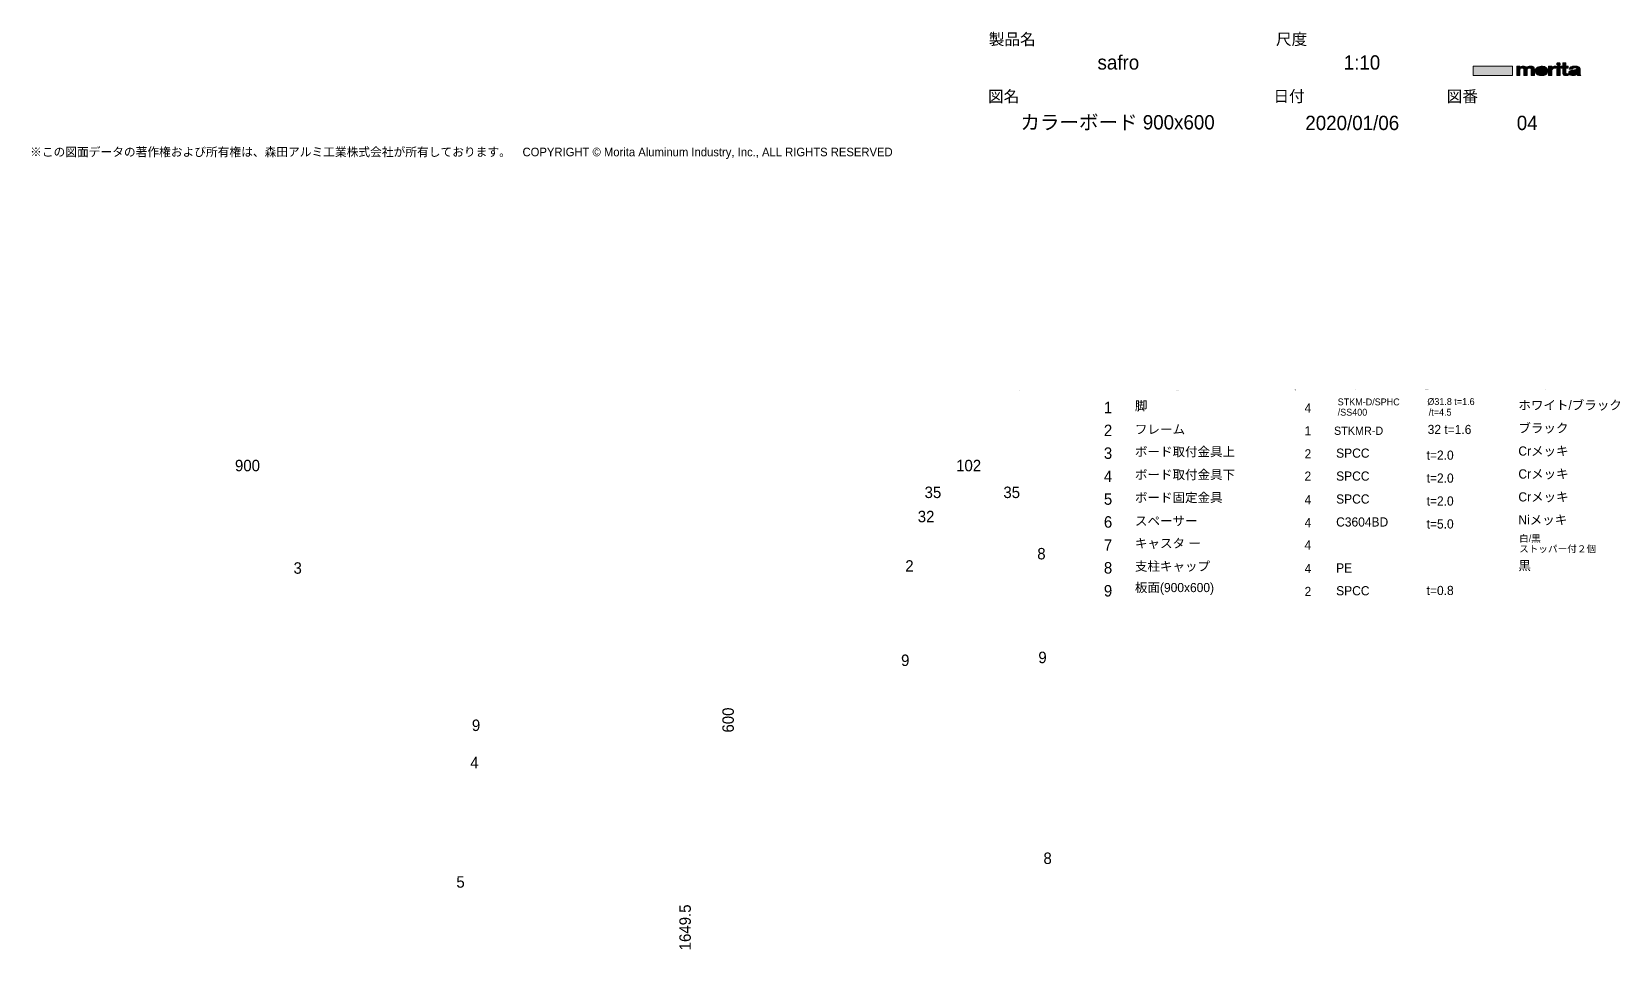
# Model space of a CAD drawing. Header units: millimetres. Extents: x 73 to 350, y -821 to 519.
# Drawn here: x 72.6 to 349.6, y -498.9 to -338.9 of the extents above; entities that cross this region are included whole.
import ezdxf

# ---------------------------------------------------------------- set-up
doc = ezdxf.new("R2010")
doc.units = ezdxf.units.MM
doc.header["$MEASUREMENT"] = 0
doc.layers.add('_U+672C_U+4F53', color=7, linetype='Continuous')

# ---------------------------------------------------------------- blocks, each defined once
blk = doc.blocks.new('block 24')
at = {"color": 7, "insert": (72.28, -361.02), "char_height": 1.49914, "attachment_point": 7}
blk.add_mtext('\\fMS PGothic|b0|i0|c0|p34;\\W1;※この図面データの著作権および所有権は、森田アルミ工業株式会社が所有しております。\u3000COPYRIGHT © Morita Aluminum Industry, Inc., ALL RIGHTS RESERVED', dxfattribs=at)
blk = doc.blocks.new('block 25')
at = {"color": 7, "insert": (289.56, -341.37), "char_height": 2, "attachment_point": 7}
blk.add_mtext('\\fMS PGothic|b0|i0|c0|p34;\\W1;尺度', dxfattribs=at)
blk = doc.blocks.new('block 26')
at = {"color": 7, "insert": (289.12, -351.31), "char_height": 2, "attachment_point": 7}
blk.add_mtext('\\fMS PGothic|b0|i0|c0|p34;\\W1;日付', dxfattribs=at)
blk = doc.blocks.new('block 27')
at = {"color": 7, "insert": (319.34, -351.33), "char_height": 2, "attachment_point": 7}
blk.add_mtext('\\fMS PGothic|b0|i0|c0|p34;\\W1;図番', dxfattribs=at)
blk = doc.blocks.new('block 28')
at = {"color": 7, "insert": (239.34, -351.35), "char_height": 2, "attachment_point": 7}
blk.add_mtext('\\fMS PGothic|b0|i0|c0|p34;\\W1;図名', dxfattribs=at)
blk = doc.blocks.new('block 29')
at = {"color": 7, "insert": (239.47, -341.37), "char_height": 2, "attachment_point": 7}
blk.add_mtext('\\fMS PGothic|b0|i0|c0|p34;\\W1;製品名', dxfattribs=at)
blk = doc.blocks.new('block 30')
at = {"color": 7, "insert": (301.38, -345.49), "char_height": 2.5, "attachment_point": 7}
blk.add_mtext('\\fMS PGothic|b0|i0|c0|p34;\\W1;1:10', dxfattribs=at)
blk = doc.blocks.new('block 31')
at = {"color": 7, "insert": (294.68, -356.03), "char_height": 2.5, "attachment_point": 7}
blk.add_mtext('\\fMS PGothic|b0|i0|c0|p34;\\W1;2020/01/06', dxfattribs=at)
blk = doc.blocks.new('block 32')
at = {"color": 7, "insert": (331.56, -356.03), "char_height": 2.5, "attachment_point": 7}
blk.add_mtext('\\fMS PGothic|b0|i0|c0|p34;\\W1;04', dxfattribs=at)
blk = doc.blocks.new('block 33')
at = {"color": 7, "insert": (258.44, -345.48), "char_height": 2.5, "attachment_point": 7}
blk.add_mtext('\\fMS PGothic|b0|i0|c0|p34;\\W1;safro', dxfattribs=at)
blk = doc.blocks.new('block 34')
at = {"color": 7, "insert": (244.99, -356.03), "char_height": 2.4977, "attachment_point": 7}
blk.add_mtext('\\fMS PGothic|b0|i0|c0|p34;\\W1;カラーボード 900x600', dxfattribs=at)
blk = doc.blocks.new('block 462')
at = {"layer": '_U+672C_U+4F53', "color": 7, "insert": (331.84, -420.93), "char_height": 1.6, "attachment_point": 7}
blk.add_mtext('\\fMS PGothic|b0|i0|c0|p34;\\W1;Crメッキ', dxfattribs=at)
blk = doc.blocks.new('block 463')
at = {"layer": '_U+672C_U+4F53', "color": 7, "insert": (315.84, -421.51), "char_height": 1.6, "attachment_point": 7}
blk.add_mtext('\\fMS PGothic|b0|i0|c0|p34;\\W1;t=2.0', dxfattribs=at)
blk = doc.blocks.new('block 464')
at = {"layer": '_U+672C_U+4F53', "color": 7, "insert": (300.06, -421.16), "char_height": 1.6, "attachment_point": 7}
blk.add_mtext('\\fMS PGothic|b0|i0|c0|p34;\\W1;SPCC', dxfattribs=at)
blk = doc.blocks.new('block 465')
at = {"layer": '_U+672C_U+4F53', "color": 7, "insert": (300.06, -417.16), "char_height": 1.6, "attachment_point": 7}
blk.add_mtext('\\fMS PGothic|b0|i0|c0|p34;\\W1;SPCC', dxfattribs=at)
blk = doc.blocks.new('block 466')
at = {"layer": '_U+672C_U+4F53', "color": 7, "insert": (315.84, -417.51), "char_height": 1.6, "attachment_point": 7}
blk.add_mtext('\\fMS PGothic|b0|i0|c0|p34;\\W1;t=2.0', dxfattribs=at)
blk = doc.blocks.new('block 467')
at = {"layer": '_U+672C_U+4F53', "color": 7, "insert": (331.84, -416.93), "char_height": 1.6, "attachment_point": 7}
blk.add_mtext('\\fMS PGothic|b0|i0|c0|p34;\\W1;Crメッキ', dxfattribs=at)
blk = doc.blocks.new('block 468')
at = {"layer": '_U+672C_U+4F53', "color": 7, "insert": (331.84, -412.93), "char_height": 1.6, "attachment_point": 7}
blk.add_mtext('\\fMS PGothic|b0|i0|c0|p34;\\W1;Crメッキ', dxfattribs=at)
blk = doc.blocks.new('block 469')
at = {"layer": '_U+672C_U+4F53', "color": 7, "insert": (315.84, -413.51), "char_height": 1.6, "attachment_point": 7}
blk.add_mtext('\\fMS PGothic|b0|i0|c0|p34;\\W1;t=2.0', dxfattribs=at)
blk = doc.blocks.new('block 470')
at = {"layer": '_U+672C_U+4F53', "color": 7, "insert": (300.06, -413.16), "char_height": 1.6, "attachment_point": 7}
blk.add_mtext('\\fMS PGothic|b0|i0|c0|p34;\\W1;SPCC', dxfattribs=at)
blk = doc.blocks.new('block 471')
at = {"layer": '_U+672C_U+4F53', "color": 7, "insert": (294.55, -421.26), "char_height": 1.6, "attachment_point": 7}
blk.add_mtext('\\fMS PGothic|b0|i0|c0|p34;\\W1;4', dxfattribs=at)
blk = doc.blocks.new('block 472')
at = {"layer": '_U+672C_U+4F53', "color": 7, "insert": (294.54, -417.15), "char_height": 1.6, "attachment_point": 7}
blk.add_mtext('\\fMS PGothic|b0|i0|c0|p34;\\W1;2', dxfattribs=at)
blk = doc.blocks.new('block 473')
at = {"layer": '_U+672C_U+4F53', "color": 7, "insert": (294.55, -413.26), "char_height": 1.6, "attachment_point": 7}
blk.add_mtext('\\fMS PGothic|b0|i0|c0|p34;\\W1;2', dxfattribs=at)
blk = doc.blocks.new('block 474')
at = {"layer": '_U+672C_U+4F53', "color": 7, "insert": (264.97, -421.06), "char_height": 1.6, "attachment_point": 7}
blk.add_mtext('\\fMS PGothic|b0|i0|c0|p34;\\W1;ボード固定金具', dxfattribs=at)
blk = doc.blocks.new('block 475')
at = {"layer": '_U+672C_U+4F53', "color": 7, "insert": (264.97, -417.06), "char_height": 1.6, "attachment_point": 7}
blk.add_mtext('\\fMS PGothic|b0|i0|c0|p34;\\W1;ボード取付金具下', dxfattribs=at)
blk = doc.blocks.new('block 476')
at = {"layer": '_U+672C_U+4F53', "color": 7, "insert": (264.97, -413.06), "char_height": 1.6, "attachment_point": 7}
blk.add_mtext('\\fMS PGothic|b0|i0|c0|p34;\\W1;ボード取付金具上', dxfattribs=at)
blk = doc.blocks.new('block 477')
at = {"layer": '_U+672C_U+4F53', "color": 7, "insert": (259.55, -437.37), "char_height": 2, "attachment_point": 7}
blk.add_mtext('\\fMS PGothic|b0|i0|c0|p34;\\W1;9', dxfattribs=at)
blk = doc.blocks.new('block 478')
at = {"layer": '_U+672C_U+4F53', "color": 7, "insert": (259.55, -433.37), "char_height": 2, "attachment_point": 7}
blk.add_mtext('\\fMS PGothic|b0|i0|c0|p34;\\W1;8', dxfattribs=at)
blk = doc.blocks.new('block 479')
at = {"layer": '_U+672C_U+4F53', "color": 7, "insert": (259.55, -429.37), "char_height": 2, "attachment_point": 7}
blk.add_mtext('\\fMS PGothic|b0|i0|c0|p34;\\W1;7', dxfattribs=at)
blk = doc.blocks.new('block 480')
at = {"layer": '_U+672C_U+4F53', "color": 7, "insert": (259.55, -425.37), "char_height": 2, "attachment_point": 7}
blk.add_mtext('\\fMS PGothic|b0|i0|c0|p34;\\W1;6', dxfattribs=at)
blk = doc.blocks.new('block 481')
at = {"layer": '_U+672C_U+4F53', "color": 7, "insert": (259.55, -413.37), "char_height": 2, "attachment_point": 7}
blk.add_mtext('\\fMS PGothic|b0|i0|c0|p34;\\W1;3', dxfattribs=at)
blk = doc.blocks.new('block 482')
at = {"layer": '_U+672C_U+4F53', "color": 7, "insert": (259.55, -417.37), "char_height": 2, "attachment_point": 7}
blk.add_mtext('\\fMS PGothic|b0|i0|c0|p34;\\W1;4', dxfattribs=at)
blk = doc.blocks.new('block 483')
at = {"layer": '_U+672C_U+4F53', "color": 7, "insert": (259.55, -421.37), "char_height": 2, "attachment_point": 7}
blk.add_mtext('\\fMS PGothic|b0|i0|c0|p34;\\W1;5', dxfattribs=at)
blk = doc.blocks.new('block 484')
at = {"layer": '_U+672C_U+4F53', "color": 7, "insert": (264.97, -437.06), "char_height": 1.6, "attachment_point": 7}
blk.add_mtext('\\fMS PGothic|b0|i0|c0|p34;\\W1;板面(900x600)', dxfattribs=at)
blk = doc.blocks.new('block 485')
at = {"layer": '_U+672C_U+4F53', "color": 7, "insert": (315.84, -437.11), "char_height": 1.6, "attachment_point": 7}
blk.add_mtext('\\fMS PGothic|b0|i0|c0|p34;\\W1;t=0.8', dxfattribs=at)
blk = doc.blocks.new('block 486')
at = {"layer": '_U+672C_U+4F53', "color": 7, "insert": (300.06, -437.16), "char_height": 1.6, "attachment_point": 7}
blk.add_mtext('\\fMS PGothic|b0|i0|c0|p34;\\W1;SPCC', dxfattribs=at)
blk = doc.blocks.new('block 487')
at = {"layer": '_U+672C_U+4F53', "color": 7, "insert": (294.55, -437.26), "char_height": 1.6, "attachment_point": 7}
blk.add_mtext('\\fMS PGothic|b0|i0|c0|p34;\\W1;2', dxfattribs=at)
blk = doc.blocks.new('block 488')
at = {"layer": '_U+672C_U+4F53', "color": 7, "insert": (315.96, -403.99), "char_height": 1.2, "attachment_point": 7}
blk.add_mtext('\\fMS PGothic|b0|i0|c0|p34;\\W1;Ø31.8 t=1.6', dxfattribs=at)
blk = doc.blocks.new('block 489')
at = {"layer": '_U+672C_U+4F53', "color": 7, "insert": (300.06, -433.16), "char_height": 1.6, "attachment_point": 7}
blk.add_mtext('\\fMS PGothic|b0|i0|c0|p34;\\W1;PE', dxfattribs=at)
blk = doc.blocks.new('block 490')
at = {"layer": '_U+672C_U+4F53', "color": 7, "insert": (294.55, -433.26), "char_height": 1.6, "attachment_point": 7}
blk.add_mtext('\\fMS PGothic|b0|i0|c0|p34;\\W1;4', dxfattribs=at)
blk = doc.blocks.new('block 491')
at = {"layer": '_U+672C_U+4F53', "color": 7, "insert": (264.97, -433.06), "char_height": 1.6, "attachment_point": 7}
blk.add_mtext('\\fMS PGothic|b0|i0|c0|p34;\\W1;支柱キャップ', dxfattribs=at)
blk = doc.blocks.new('block 492')
at = {"layer": '_U+672C_U+4F53', "color": 7, "insert": (331.96, -427.98), "char_height": 1.2, "attachment_point": 7}
blk.add_mtext('\\fMS PGothic|b0|i0|c0|p34;\\W1;白/黒', dxfattribs=at)
blk = doc.blocks.new('block 494')
at = {"layer": '_U+672C_U+4F53', "color": 7, "insert": (331.96, -429.78), "char_height": 1.2, "attachment_point": 7}
blk.add_mtext('\\fMS PGothic|b0|i0|c0|p34;\\W1;ストッパー付２個', dxfattribs=at)
blk = doc.blocks.new('block 495')
at = {"layer": '_U+672C_U+4F53', "color": 7, "insert": (294.54, -429.15), "char_height": 1.6, "attachment_point": 7}
blk.add_mtext('\\fMS PGothic|b0|i0|c0|p34;\\W1;4', dxfattribs=at)
blk = doc.blocks.new('block 496')
at = {"layer": '_U+672C_U+4F53', "color": 7, "insert": (264.97, -429.06), "char_height": 1.6, "attachment_point": 7}
blk.add_mtext('\\fMS PGothic|b0|i0|c0|p34;\\W1;キャスタ ー', dxfattribs=at)
blk = doc.blocks.new('block 497')
at = {"layer": '_U+672C_U+4F53', "color": 7, "insert": (294.55, -425.26), "char_height": 1.6, "attachment_point": 7}
blk.add_mtext('\\fMS PGothic|b0|i0|c0|p34;\\W1;4', dxfattribs=at)
blk = doc.blocks.new('block 498')
at = {"layer": '_U+672C_U+4F53', "color": 7, "insert": (264.97, -425.06), "char_height": 1.6, "attachment_point": 7}
blk.add_mtext('\\fMS PGothic|b0|i0|c0|p34;\\W1;スペーサー', dxfattribs=at)
blk = doc.blocks.new('block 499')
at = {"layer": '_U+672C_U+4F53', "color": 7, "insert": (315.84, -425.51), "char_height": 1.6, "attachment_point": 7}
blk.add_mtext('\\fMS PGothic|b0|i0|c0|p34;\\W1;t=5.0', dxfattribs=at)
blk = doc.blocks.new('block 500')
at = {"layer": '_U+672C_U+4F53', "color": 7, "insert": (300.06, -425.16), "char_height": 1.6, "attachment_point": 7}
blk.add_mtext('\\fMS PGothic|b0|i0|c0|p34;\\W1;C3604BD', dxfattribs=at)
blk = doc.blocks.new('block 501')
at = {"layer": '_U+672C_U+4F53', "color": 7, "insert": (331.84, -424.93), "char_height": 1.6, "attachment_point": 7}
blk.add_mtext('\\fMS PGothic|b0|i0|c0|p34;\\W1;Niメッキ', dxfattribs=at)
blk = doc.blocks.new('block 502')
at = {"layer": '_U+672C_U+4F53', "color": 7, "insert": (331.84, -408.93), "char_height": 1.6, "attachment_point": 7}
blk.add_mtext('\\fMS PGothic|b0|i0|c0|p34;\\W1;ブラック', dxfattribs=at)
blk = doc.blocks.new('block 503')
at = {"layer": '_U+672C_U+4F53', "color": 7, "insert": (316.02, -409.03), "char_height": 1.6, "attachment_point": 7}
blk.add_mtext('\\fMS PGothic|b0|i0|c0|p34;\\W1;32 t=1.6', dxfattribs=at)
blk = doc.blocks.new('block 504')
at = {"layer": '_U+672C_U+4F53', "color": 7, "insert": (299.68, -409.17), "char_height": 1.44, "attachment_point": 7}
blk.add_mtext('\\fMS PGothic|b0|i0|c0|p34;\\W1;STKMR-D', dxfattribs=at)
blk = doc.blocks.new('block 505')
at = {"layer": '_U+672C_U+4F53', "color": 7, "insert": (264.97, -409.06), "char_height": 1.6, "attachment_point": 7}
blk.add_mtext('\\fMS PGothic|b0|i0|c0|p34;\\W1;フレーム', dxfattribs=at)
blk = doc.blocks.new('block 506')
at = {"layer": '_U+672C_U+4F53', "color": 7, "insert": (294.55, -405.26), "char_height": 1.6, "attachment_point": 7}
blk.add_mtext('\\fMS PGothic|b0|i0|c0|p34;\\W1;4', dxfattribs=at)
blk = doc.blocks.new('block 507')
at = {"layer": '_U+672C_U+4F53', "color": 7, "insert": (316.21, -405.82), "char_height": 1.2, "attachment_point": 7}
blk.add_mtext('\\fMS PGothic|b0|i0|c0|p34;\\W1;/t=4.5', dxfattribs=at)
blk = doc.blocks.new('block 508')
at = {"layer": '_U+672C_U+4F53', "color": 7, "insert": (300.33, -404.02), "char_height": 1.2, "attachment_point": 7}
blk.add_mtext('\\fMS PGothic|b0|i0|c0|p34;\\W1;STKM-D/SPHC', dxfattribs=at)
blk = doc.blocks.new('block 510')
at = {"layer": '_U+672C_U+4F53', "color": 7, "insert": (300.33, -405.82), "char_height": 1.2, "attachment_point": 7}
blk.add_mtext('\\fMS PGothic|b0|i0|c0|p34;\\W1;/SS400', dxfattribs=at)
blk = doc.blocks.new('block 511')
at = {"layer": '_U+672C_U+4F53', "color": 7, "insert": (264.97, -405.06), "char_height": 1.6, "attachment_point": 7}
blk.add_mtext('\\fMS PGothic|b0|i0|c0|p34;\\W1;脚', dxfattribs=at)
blk = doc.blocks.new('block 512')
at = {"layer": '_U+672C_U+4F53', "color": 7, "insert": (331.84, -432.93), "char_height": 1.6, "attachment_point": 7}
blk.add_mtext('\\fMS PGothic|b0|i0|c0|p34;\\W1;黒', dxfattribs=at)
blk = doc.blocks.new('block 513')
at = {"layer": '_U+672C_U+4F53', "color": 7, "insert": (331.84, -404.93), "char_height": 1.6, "attachment_point": 7}
blk.add_mtext('\\fMS PGothic|b0|i0|c0|p34;\\W1;ホワイト/ブラック', dxfattribs=at)
blk = doc.blocks.new('block 514')
at = {"layer": '_U+672C_U+4F53', "color": 7, "insert": (294.55, -409.26), "char_height": 1.6, "attachment_point": 7}
blk.add_mtext('\\fMS PGothic|b0|i0|c0|p34;\\W1;1', dxfattribs=at)
blk = doc.blocks.new('block 515')
at = {"layer": '_U+672C_U+4F53', "color": 7, "insert": (259.55, -409.37), "char_height": 2, "attachment_point": 7}
blk.add_mtext('\\fMS PGothic|b0|i0|c0|p34;\\W1;2', dxfattribs=at)
blk = doc.blocks.new('block 516')
at = {"layer": '_U+672C_U+4F53', "color": 7, "insert": (259.55, -405.37), "char_height": 2, "attachment_point": 7}
blk.add_mtext('\\fMS PGothic|b0|i0|c0|p34;\\W1;1', dxfattribs=at)
blk = doc.blocks.new('block 517')
at = {"layer": '_U+672C_U+4F53', "color": 7, "insert": (336.29, -401.3), "char_height": 0.0787, "attachment_point": 7}
blk.add_mtext('\\fMS PGothic|b0|i0|c0|p34;\\W1;備 考', dxfattribs=at)
blk = doc.blocks.new('block 518')
at = {"layer": '_U+672C_U+4F53', "color": 7, "insert": (315.63, -401.32), "char_height": 0.0787, "attachment_point": 7}
blk.add_mtext('\\fMS PGothic|b0|i0|c0|p34;\\W1;寸法,呼び方', dxfattribs=at)
blk = doc.blocks.new('block 519')
at = {"layer": '_U+672C_U+4F53', "color": 7, "insert": (303.24, -401.38), "char_height": 0.0787, "attachment_point": 7}
blk.add_mtext('\\fMS PGothic|b0|i0|c0|p34;\\W1;材 質', dxfattribs=at)
blk = doc.blocks.new('block 520')
at = {"layer": '_U+672C_U+4F53', "color": 7, "insert": (257.97, -401.44), "char_height": 0.0787, "attachment_point": 7}
blk.add_mtext('\\fMS PGothic|b0|i0|c0|p34;\\W1;品番', dxfattribs=at)
blk = doc.blocks.new('block 521')
at = {"layer": '_U+672C_U+4F53', "color": 7, "insert": (292.82, -401.36), "char_height": 0.0787, "attachment_point": 7}
blk.add_mtext('\\fMS PGothic|b0|i0|c0|p34;\\W1;数量', dxfattribs=at)
blk = doc.blocks.new('block 522')
at = {"layer": '_U+672C_U+4F53', "color": 7, "insert": (272.24, -401.4), "char_height": 0.0787, "attachment_point": 7}
blk.add_mtext('\\fMS PGothic|b0|i0|c0|p34;\\W1;品   名', dxfattribs=at)
blk = doc.blocks.new('block 523')
at = {"layer": '_U+672C_U+4F53', "color": 7, "insert": (244.8, -401.41), "char_height": 0.0787, "attachment_point": 7}
blk.add_mtext('\\fMS PGothic|b0|i0|c0|p34;\\W1;図 番', dxfattribs=at)
blk = doc.blocks.new('block 524')
at = {"layer": '_U+672C_U+4F53', "color": 7, "insert": (146.62, -488.15), "char_height": 2, "attachment_point": 7}
blk.add_mtext('\\fMS PGothic|b0|i0|c0|p34;\\W1;5', dxfattribs=at)
blk = doc.blocks.new('block 525')
at = {"layer": '_U+672C_U+4F53', "color": 7, "insert": (149.05, -467.3), "char_height": 2, "attachment_point": 7}
blk.add_mtext('\\fMS PGothic|b0|i0|c0|p34;\\W1;4', dxfattribs=at)
blk = doc.blocks.new('block 526')
at = {"layer": '_U+672C_U+4F53', "color": 7, "insert": (118.22, -433.4), "char_height": 2, "attachment_point": 7}
blk.add_mtext('\\fMS PGothic|b0|i0|c0|p34;\\W1;3', dxfattribs=at)
blk = doc.blocks.new('block 527')
at = {"layer": '_U+672C_U+4F53', "color": 7, "insert": (149.33, -460.83), "char_height": 2, "attachment_point": 7}
blk.add_mtext('\\fMS PGothic|b0|i0|c0|p34;\\W1;9', dxfattribs=at)
blk = doc.blocks.new('block 528')
at = {"layer": '_U+672C_U+4F53', "color": 7, "insert": (224.18, -449.49), "char_height": 2, "attachment_point": 7}
blk.add_mtext('\\fMS PGothic|b0|i0|c0|p34;\\W1;9', dxfattribs=at)
blk = doc.blocks.new('block 529')
at = {"layer": '_U+672C_U+4F53', "color": 7, "insert": (248.12, -448.99), "char_height": 2, "attachment_point": 7}
blk.add_mtext('\\fMS PGothic|b0|i0|c0|p34;\\W1;9', dxfattribs=at)
blk = doc.blocks.new('block 530')
at = {"layer": '_U+672C_U+4F53', "color": 7, "insert": (249.01, -484.02), "char_height": 2, "attachment_point": 7}
blk.add_mtext('\\fMS PGothic|b0|i0|c0|p34;\\W1;8', dxfattribs=at)
blk = doc.blocks.new('block 531')
at = {"layer": '_U+672C_U+4F53', "color": 7, "insert": (247.93, -430.9), "char_height": 2, "attachment_point": 7}
blk.add_mtext('\\fMS PGothic|b0|i0|c0|p34;\\W1;8', dxfattribs=at)
blk = doc.blocks.new('block 534')
at = {"layer": '_U+672C_U+4F53', "color": 7, "insert": (224.91, -433.01), "char_height": 2, "attachment_point": 7}
blk.add_mtext('\\fMS PGothic|b0|i0|c0|p34;\\W1;2', dxfattribs=at)
blk = doc.blocks.new('block 536')
at = {"layer": '_U+672C_U+4F53', "color": 7, "insert": (242.02, -420.2), "char_height": 2, "attachment_point": 7}
blk.add_mtext('\\fMS PGothic|b0|i0|c0|p34;\\W1;35', dxfattribs=at)
blk = doc.blocks.new('block 537')
at = {"layer": '_U+672C_U+4F53', "color": 7, "insert": (227.09, -424.42), "char_height": 2, "attachment_point": 7}
blk.add_mtext('\\fMS PGothic|b0|i0|c0|p34;\\W1;32', dxfattribs=at)
blk = doc.blocks.new('block 538')
at = {"layer": '_U+672C_U+4F53', "color": 7, "insert": (228.28, -420.2), "char_height": 2, "attachment_point": 7}
blk.add_mtext('\\fMS PGothic|b0|i0|c0|p34;\\W1;35', dxfattribs=at)
blk = doc.blocks.new('block 539')
at = {"layer": '_U+672C_U+4F53', "color": 7, "insert": (233.78, -415.53), "char_height": 2, "attachment_point": 7}
blk.add_mtext('\\fMS PGothic|b0|i0|c0|p34;\\W1;102', dxfattribs=at)
blk = doc.blocks.new('block 540')
at = {"layer": '_U+672C_U+4F53', "color": 7, "insert": (108.01, -415.53), "char_height": 2, "attachment_point": 7}
blk.add_mtext('\\fMS PGothic|b0|i0|c0|p34;\\W1;900', dxfattribs=at)
blk = doc.blocks.new('block 544')
at = {"layer": '_U+672C_U+4F53', "color": 7, "insert": (195.04, -461.07), "char_height": 2, "attachment_point": 7, "rotation": 90}
blk.add_mtext('\\fMS PGothic|b0|i0|c0|p34;\\W1;600', dxfattribs=at)
blk = doc.blocks.new('block 545')
at = {"layer": '_U+672C_U+4F53', "color": 7, "insert": (187.54, -499.05), "char_height": 2, "attachment_point": 7, "rotation": 90}
blk.add_mtext('\\fMS PGothic|b0|i0|c0|p34;\\W1;1649.5', dxfattribs=at)
blk = doc.blocks.new('block 638')
at = {"layer": '_U+672C_U+4F53'}
h = blk.add_hatch(color=7, dxfattribs=at)
h.dxf.hatch_style = 2
h.paths.add_polyline_path([(323.95, -346.48), (330.83, -346.48), (330.83, -344.86), (323.95, -344.86)])
h = blk.add_hatch(color=7, dxfattribs=at)
h.dxf.hatch_style = 2
edge = h.paths.add_edge_path()
edge.add_spline(control_points=[(333.94, -344.84), (333.64, -344.84), (333.42, -344.93), (333.27, -345.11), (333.12, -344.93), (332.92, -344.84), (332.67, -344.84), (332.42, -344.84), (332.24, -344.92), (332.1, -345.08), (332.1, -345.08), (332.1, -344.86), (332.1, -344.86), (332.1, -344.86), (331.55, -344.86), (331.55, -344.86), (331.55, -344.86), (331.55, -346.48), (331.55, -346.48), (331.55, -346.48), (332.1, -346.48), (332.1, -346.48), (332.1, -346.48), (332.1, -345.56), (332.1, -345.56), (332.1, -345.44), (332.14, -345.34), (332.23, -345.27), (332.3, -345.22), (332.37, -345.19), (332.46, -345.19), (332.55, -345.19), (332.62, -345.21), (332.67, -345.24), (332.75, -345.29), (332.8, -345.37), (332.8, -345.48), (332.8, -345.48), (332.8, -346.48), (332.8, -346.48), (332.8, -346.48), (333.37, -346.48), (333.37, -346.48), (333.37, -346.48), (333.37, -345.56), (333.37, -345.56), (333.37, -345.42), (333.41, -345.32), (333.48, -345.27), (333.54, -345.22), (333.63, -345.19), (333.73, -345.19), (333.81, -345.19), (333.88, -345.21), (333.94, -345.24), (334.04, -345.29), (334.09, -345.37), (334.09, -345.48), (334.09, -345.48), (334.09, -346.48), (334.09, -346.48), (334.09, -346.48), (334.63, -346.48), (334.63, -346.48), (334.63, -346.48), (334.63, -345.37), (334.63, -345.37), (334.63, -345.02), (334.4, -344.84), (333.94, -344.84)], knot_values=[0, 0, 0, 0, 1, 1, 1, 2, 2, 2, 3, 3, 3, 4, 4, 4, 5, 5, 5, 6, 6, 6, 7, 7, 7, 8, 8, 8, 9, 9, 9, 10, 10, 10, 11, 11, 11, 12, 12, 12, 13, 13, 13, 14, 14, 14, 15, 15, 15, 16, 16, 16, 17, 17, 17, 18, 18, 18, 19, 19, 19, 20, 20, 20, 21, 21, 21, 22, 22, 22, 23, 23, 23, 23], degree=3, periodic=1)
h = blk.add_hatch(color=7, dxfattribs=at)
h.dxf.hatch_style = 2
edge = h.paths.add_edge_path()
edge.add_spline(control_points=[(336.57, -345.01), (336.35, -344.89), (336.1, -344.84), (335.81, -344.85), (335.47, -344.87), (335.21, -344.97), (335.03, -345.14), (334.87, -345.3), (334.79, -345.48), (334.79, -345.68), (334.79, -345.97), (334.92, -346.19), (335.18, -346.34), (335.39, -346.45), (335.62, -346.5), (335.89, -346.5), (336.15, -346.5), (336.38, -346.45), (336.58, -346.34), (336.84, -346.2), (336.96, -345.97), (336.96, -345.65), (336.96, -345.37), (336.83, -345.16), (336.57, -345.01)], knot_values=[0, 0, 0, 0, 1, 1, 1, 2, 2, 2, 3, 3, 3, 4, 4, 4, 5, 5, 5, 6, 6, 6, 7, 7, 7, 8, 8, 8, 8], degree=3, periodic=1)
edge = h.paths.add_edge_path()
edge.add_spline(control_points=[(336.26, -346.06), (336.16, -346.17), (336.01, -346.22), (335.81, -346.2), (335.64, -346.17), (335.53, -346.1), (335.45, -345.98), (335.39, -345.89), (335.36, -345.77), (335.37, -345.63), (335.39, -345.47), (335.45, -345.35), (335.56, -345.26), (335.65, -345.18), (335.76, -345.14), (335.9, -345.14), (336.09, -345.14), (336.23, -345.22), (336.32, -345.36), (336.38, -345.46), (336.41, -345.6), (336.39, -345.77), (336.37, -345.9), (336.32, -345.99), (336.26, -346.06)], knot_values=[0, 0, 0, 0, 1, 1, 1, 2, 2, 2, 3, 3, 3, 4, 4, 4, 5, 5, 5, 6, 6, 6, 7, 7, 7, 8, 8, 8, 8], degree=3, periodic=1)
h = blk.add_hatch(color=7, dxfattribs=at)
h.dxf.hatch_style = 2
edge = h.paths.add_edge_path()
edge.add_spline(control_points=[(335.9, -345.14), (335.76, -345.14), (335.65, -345.18), (335.56, -345.26), (335.45, -345.35), (335.39, -345.47), (335.37, -345.63), (335.36, -345.77), (335.39, -345.89), (335.45, -345.98), (335.53, -346.1), (335.64, -346.17), (335.81, -346.2), (336.01, -346.22), (336.16, -346.17), (336.26, -346.06), (336.32, -345.99), (336.37, -345.9), (336.39, -345.77), (336.41, -345.6), (336.38, -345.46), (336.32, -345.36), (336.23, -345.22), (336.09, -345.14), (335.9, -345.14)], knot_values=[0, 0, 0, 0, 1, 1, 1, 2, 2, 2, 3, 3, 3, 4, 4, 4, 5, 5, 5, 6, 6, 6, 7, 7, 7, 8, 8, 8, 8], degree=3, periodic=1)
h = blk.add_hatch(color=7, dxfattribs=at)
h.dxf.hatch_style = 2
edge = h.paths.add_edge_path()
edge.add_spline(control_points=[(337.68, -345.07), (337.68, -345.07), (337.68, -344.86), (337.68, -344.86), (337.68, -344.86), (337.12, -344.86), (337.12, -344.86), (337.12, -344.86), (337.12, -346.48), (337.12, -346.48), (337.12, -346.48), (337.68, -346.48), (337.68, -346.48), (337.68, -346.48), (337.68, -345.59), (337.68, -345.59), (337.68, -345.47), (337.74, -345.36), (337.86, -345.29), (337.97, -345.22), (338.12, -345.18), (338.29, -345.18), (338.29, -345.18), (338.39, -345.18), (338.39, -345.18), (338.39, -345.18), (338.39, -344.85), (338.39, -344.85), (338.27, -344.84), (338.16, -344.85), (338.06, -344.87), (337.93, -344.9), (337.8, -344.97), (337.68, -345.07)], knot_values=[0, 0, 0, 0, 1, 1, 1, 2, 2, 2, 3, 3, 3, 4, 4, 4, 5, 5, 5, 6, 6, 6, 7, 7, 7, 8, 8, 8, 9, 9, 9, 10, 10, 10, 11, 11, 11, 11], degree=3, periodic=1)
h = blk.add_hatch(color=7, dxfattribs=at)
h.dxf.hatch_style = 2
edge = h.paths.add_edge_path()
edge.add_spline(control_points=[(339.06, -344.29), (339.01, -344.26), (338.94, -344.25), (338.85, -344.25), (338.76, -344.25), (338.7, -344.26), (338.64, -344.29), (338.58, -344.33), (338.55, -344.39), (338.55, -344.48), (338.55, -344.56), (338.58, -344.63), (338.64, -344.66), (338.7, -344.69), (338.76, -344.71), (338.85, -344.71), (338.94, -344.71), (339.01, -344.69), (339.06, -344.66), (339.12, -344.63), (339.15, -344.56), (339.15, -344.48), (339.15, -344.39), (339.12, -344.33), (339.06, -344.29)], knot_values=[0, 0, 0, 0, 1, 1, 1, 2, 2, 2, 3, 3, 3, 4, 4, 4, 5, 5, 5, 6, 6, 6, 7, 7, 7, 8, 8, 8, 8], degree=3, periodic=1)
h = blk.add_hatch(color=7, dxfattribs=at)
h.dxf.hatch_style = 2
h.paths.add_polyline_path([(339.13, -344.87), (338.55, -344.87), (338.55, -346.48), (339.13, -346.48)])
h = blk.add_hatch(color=7, dxfattribs=at)
h.dxf.hatch_style = 2
edge = h.paths.add_edge_path()
edge.add_spline(control_points=[(340.13, -346.08), (340.13, -346.08), (340.13, -345.19), (340.13, -345.19), (340.13, -345.19), (340.51, -345.19), (340.51, -345.19), (340.51, -345.19), (340.51, -344.87), (340.51, -344.87), (340.51, -344.87), (340.13, -344.87), (340.13, -344.87), (340.13, -344.87), (340.13, -344.26), (340.13, -344.26), (340.13, -344.26), (339.59, -344.26), (339.59, -344.26), (339.59, -344.26), (339.59, -344.87), (339.59, -344.87), (339.59, -344.87), (339.3, -344.87), (339.3, -344.87), (339.3, -344.87), (339.3, -345.19), (339.3, -345.19), (339.3, -345.19), (339.59, -345.19), (339.59, -345.19), (339.59, -345.19), (339.59, -346.17), (339.59, -346.17), (339.59, -346.28), (339.63, -346.37), (339.72, -346.42), (339.82, -346.47), (339.97, -346.5), (340.17, -346.5), (340.17, -346.5), (340.53, -346.5), (340.53, -346.5), (340.53, -346.5), (340.53, -346.17), (340.53, -346.17), (340.53, -346.17), (340.28, -346.17), (340.28, -346.17), (340.19, -346.17), (340.13, -346.14), (340.13, -346.08)], knot_values=[0, 0, 0, 0, 1, 1, 1, 2, 2, 2, 3, 3, 3, 4, 4, 4, 5, 5, 5, 6, 6, 6, 7, 7, 7, 8, 8, 8, 9, 9, 9, 10, 10, 10, 11, 11, 11, 12, 12, 12, 13, 13, 13, 14, 14, 14, 15, 15, 15, 16, 16, 16, 17, 17, 17, 17], degree=3, periodic=1)
h = blk.add_hatch(color=7, dxfattribs=at)
h.dxf.hatch_style = 2
edge = h.paths.add_edge_path()
edge.add_spline(control_points=[(342.62, -345.44), (342.62, -345.21), (342.54, -345.06), (342.37, -344.97), (342.21, -344.88), (341.98, -344.83), (341.69, -344.83), (341.4, -344.83), (341.17, -344.88), (341.01, -344.98), (340.83, -345.09), (340.73, -345.22), (340.71, -345.38), (340.71, -345.38), (341.26, -345.38), (341.26, -345.38), (341.27, -345.26), (341.33, -345.19), (341.42, -345.17), (341.55, -345.12), (341.69, -345.11), (341.85, -345.13), (341.98, -345.17), (342.05, -345.23), (342.05, -345.31), (342.05, -345.38), (341.99, -345.43), (341.86, -345.46), (341.76, -345.48), (341.59, -345.51), (341.33, -345.54), (340.8, -345.62), (340.57, -345.8), (340.61, -346.09), (340.65, -346.29), (340.83, -346.41), (341.16, -346.47), (341.49, -346.53), (341.8, -346.48), (342.09, -346.33), (342.09, -346.33), (342.14, -346.48), (342.14, -346.48), (342.14, -346.48), (342.71, -346.48), (342.71, -346.48), (342.65, -346.34), (342.62, -346.21), (342.62, -346.06), (342.62, -346.06), (342.62, -345.44), (342.62, -345.44)], knot_values=[0, 0, 0, 0, 1, 1, 1, 2, 2, 2, 3, 3, 3, 4, 4, 4, 5, 5, 5, 6, 6, 6, 7, 7, 7, 8, 8, 8, 9, 9, 9, 10, 10, 10, 11, 11, 11, 12, 12, 12, 13, 13, 13, 14, 14, 14, 15, 15, 15, 16, 16, 16, 17, 17, 17, 17], degree=3, periodic=1)
edge = h.paths.add_edge_path()
edge.add_spline(control_points=[(342.05, -345.86), (342.05, -345.93), (342.01, -346.01), (341.94, -346.08), (341.85, -346.16), (341.73, -346.21), (341.56, -346.21), (341.33, -346.23), (341.2, -346.18), (341.16, -346.07), (341.14, -345.95), (341.23, -345.86), (341.45, -345.8), (341.57, -345.77), (341.69, -345.74), (341.8, -345.72), (341.93, -345.7), (342.01, -345.67), (342.05, -345.65), (342.05, -345.65), (342.05, -345.86), (342.05, -345.86)], knot_values=[0, 0, 0, 0, 1, 1, 1, 2, 2, 2, 3, 3, 3, 4, 4, 4, 5, 5, 5, 6, 6, 6, 7, 7, 7, 7], degree=3, periodic=1)
h = blk.add_hatch(color=7, dxfattribs=at)
h.dxf.hatch_style = 2
edge = h.paths.add_edge_path()
edge.add_spline(control_points=[(341.45, -345.8), (341.23, -345.86), (341.14, -345.95), (341.16, -346.07), (341.2, -346.18), (341.33, -346.23), (341.56, -346.21), (341.73, -346.21), (341.85, -346.16), (341.94, -346.08), (342.01, -346.01), (342.05, -345.93), (342.05, -345.86), (342.05, -345.86), (342.05, -345.65), (342.05, -345.65), (342.01, -345.67), (341.93, -345.7), (341.8, -345.72), (341.69, -345.74), (341.57, -345.77), (341.45, -345.8)], knot_values=[0, 0, 0, 0, 1, 1, 1, 2, 2, 2, 3, 3, 3, 4, 4, 4, 5, 5, 5, 6, 6, 6, 7, 7, 7, 7], degree=3, periodic=1)
at = {"layer": '_U+672C_U+4F53', "lineweight": 0}
for points in [[(323.95, -346.48), (330.83, -346.48), (330.83, -344.86), (323.95, -344.86), (323.95, -346.48)], [(339.13, -344.87), (338.55, -344.87), (338.55, -346.48), (339.13, -346.48), (339.13, -344.87)]]:
    blk.add_lwpolyline(points, dxfattribs=at)
for points, knots in [([(333.94, -344.84), (333.64, -344.84), (333.42, -344.93), (333.27, -345.11), (333.12, -344.93), (332.92, -344.84), (332.67, -344.84), (332.42, -344.84), (332.24, -344.92), (332.1, -345.08), (332.1, -345.08), (332.1, -344.86), (332.1, -344.86), (332.1, -344.86), (331.55, -344.86), (331.55, -344.86), (331.55, -344.86), (331.55, -346.48), (331.55, -346.48), (331.55, -346.48), (332.1, -346.48), (332.1, -346.48), (332.1, -346.48), (332.1, -345.56), (332.1, -345.56), (332.1, -345.44), (332.14, -345.34), (332.23, -345.27), (332.3, -345.22), (332.37, -345.19), (332.46, -345.19), (332.55, -345.19), (332.62, -345.21), (332.67, -345.24), (332.75, -345.29), (332.8, -345.37), (332.8, -345.48), (332.8, -345.48), (332.8, -346.48), (332.8, -346.48), (332.8, -346.48), (333.37, -346.48), (333.37, -346.48), (333.37, -346.48), (333.37, -345.56), (333.37, -345.56), (333.37, -345.42), (333.41, -345.32), (333.48, -345.27), (333.54, -345.22), (333.63, -345.19), (333.73, -345.19), (333.81, -345.19), (333.88, -345.21), (333.94, -345.24), (334.04, -345.29), (334.09, -345.37), (334.09, -345.48), (334.09, -345.48), (334.09, -346.48), (334.09, -346.48), (334.09, -346.48), (334.63, -346.48), (334.63, -346.48), (334.63, -346.48), (334.63, -345.37), (334.63, -345.37), (334.63, -345.02), (334.4, -344.84), (333.94, -344.84)], [0, 0, 0, 0, 1, 1, 1, 2, 2, 2, 3, 3, 3, 4, 4, 4, 5, 5, 5, 6, 6, 6, 7, 7, 7, 8, 8, 8, 9, 9, 9, 10, 10, 10, 11, 11, 11, 12, 12, 12, 13, 13, 13, 14, 14, 14, 15, 15, 15, 16, 16, 16, 17, 17, 17, 18, 18, 18, 19, 19, 19, 20, 20, 20, 21, 21, 21, 22, 22, 22, 23, 23, 23, 23]), ([(336.57, -345.01), (336.35, -344.89), (336.1, -344.84), (335.81, -344.85), (335.47, -344.87), (335.21, -344.97), (335.03, -345.14), (334.87, -345.3), (334.79, -345.48), (334.79, -345.68), (334.79, -345.97), (334.92, -346.19), (335.18, -346.34), (335.39, -346.45), (335.62, -346.5), (335.89, -346.5), (336.15, -346.5), (336.38, -346.45), (336.58, -346.34), (336.84, -346.2), (336.96, -345.97), (336.96, -345.65), (336.96, -345.37), (336.83, -345.16), (336.57, -345.01)], [0, 0, 0, 0, 1, 1, 1, 2, 2, 2, 3, 3, 3, 4, 4, 4, 5, 5, 5, 6, 6, 6, 7, 7, 7, 8, 8, 8, 8]), ([(336.26, -346.06), (336.16, -346.17), (336.01, -346.22), (335.81, -346.2), (335.64, -346.17), (335.53, -346.1), (335.45, -345.98), (335.39, -345.89), (335.36, -345.77), (335.37, -345.63), (335.39, -345.47), (335.45, -345.35), (335.56, -345.26), (335.65, -345.18), (335.76, -345.14), (335.9, -345.14), (336.09, -345.14), (336.23, -345.22), (336.32, -345.36), (336.38, -345.46), (336.41, -345.6), (336.39, -345.77), (336.37, -345.9), (336.32, -345.99), (336.26, -346.06)], [0, 0, 0, 0, 1, 1, 1, 2, 2, 2, 3, 3, 3, 4, 4, 4, 5, 5, 5, 6, 6, 6, 7, 7, 7, 8, 8, 8, 8]), ([(335.9, -345.14), (335.76, -345.14), (335.65, -345.18), (335.56, -345.26), (335.45, -345.35), (335.39, -345.47), (335.37, -345.63), (335.36, -345.77), (335.39, -345.89), (335.45, -345.98), (335.53, -346.1), (335.64, -346.17), (335.81, -346.2), (336.01, -346.22), (336.16, -346.17), (336.26, -346.06), (336.32, -345.99), (336.37, -345.9), (336.39, -345.77), (336.41, -345.6), (336.38, -345.46), (336.32, -345.36), (336.23, -345.22), (336.09, -345.14), (335.9, -345.14)], [0, 0, 0, 0, 1, 1, 1, 2, 2, 2, 3, 3, 3, 4, 4, 4, 5, 5, 5, 6, 6, 6, 7, 7, 7, 8, 8, 8, 8]), ([(337.68, -345.07), (337.68, -345.07), (337.68, -344.86), (337.68, -344.86), (337.68, -344.86), (337.12, -344.86), (337.12, -344.86), (337.12, -344.86), (337.12, -346.48), (337.12, -346.48), (337.12, -346.48), (337.68, -346.48), (337.68, -346.48), (337.68, -346.48), (337.68, -345.59), (337.68, -345.59), (337.68, -345.47), (337.74, -345.36), (337.86, -345.29), (337.97, -345.22), (338.12, -345.18), (338.29, -345.18), (338.29, -345.18), (338.39, -345.18), (338.39, -345.18), (338.39, -345.18), (338.39, -344.85), (338.39, -344.85), (338.27, -344.84), (338.16, -344.85), (338.06, -344.87), (337.93, -344.9), (337.8, -344.97), (337.68, -345.07)], [0, 0, 0, 0, 1, 1, 1, 2, 2, 2, 3, 3, 3, 4, 4, 4, 5, 5, 5, 6, 6, 6, 7, 7, 7, 8, 8, 8, 9, 9, 9, 10, 10, 10, 11, 11, 11, 11]), ([(339.06, -344.29), (339.01, -344.26), (338.94, -344.25), (338.85, -344.25), (338.76, -344.25), (338.7, -344.26), (338.64, -344.29), (338.58, -344.33), (338.55, -344.39), (338.55, -344.48), (338.55, -344.56), (338.58, -344.63), (338.64, -344.66), (338.7, -344.69), (338.76, -344.71), (338.85, -344.71), (338.94, -344.71), (339.01, -344.69), (339.06, -344.66), (339.12, -344.63), (339.15, -344.56), (339.15, -344.48), (339.15, -344.39), (339.12, -344.33), (339.06, -344.29)], [0, 0, 0, 0, 1, 1, 1, 2, 2, 2, 3, 3, 3, 4, 4, 4, 5, 5, 5, 6, 6, 6, 7, 7, 7, 8, 8, 8, 8]), ([(340.13, -346.08), (340.13, -346.08), (340.13, -345.19), (340.13, -345.19), (340.13, -345.19), (340.51, -345.19), (340.51, -345.19), (340.51, -345.19), (340.51, -344.87), (340.51, -344.87), (340.51, -344.87), (340.13, -344.87), (340.13, -344.87), (340.13, -344.87), (340.13, -344.26), (340.13, -344.26), (340.13, -344.26), (339.59, -344.26), (339.59, -344.26), (339.59, -344.26), (339.59, -344.87), (339.59, -344.87), (339.59, -344.87), (339.3, -344.87), (339.3, -344.87), (339.3, -344.87), (339.3, -345.19), (339.3, -345.19), (339.3, -345.19), (339.59, -345.19), (339.59, -345.19), (339.59, -345.19), (339.59, -346.17), (339.59, -346.17), (339.59, -346.28), (339.63, -346.37), (339.72, -346.42), (339.82, -346.47), (339.97, -346.5), (340.17, -346.5), (340.17, -346.5), (340.53, -346.5), (340.53, -346.5), (340.53, -346.5), (340.53, -346.17), (340.53, -346.17), (340.53, -346.17), (340.28, -346.17), (340.28, -346.17), (340.19, -346.17), (340.13, -346.14), (340.13, -346.08)], [0, 0, 0, 0, 1, 1, 1, 2, 2, 2, 3, 3, 3, 4, 4, 4, 5, 5, 5, 6, 6, 6, 7, 7, 7, 8, 8, 8, 9, 9, 9, 10, 10, 10, 11, 11, 11, 12, 12, 12, 13, 13, 13, 14, 14, 14, 15, 15, 15, 16, 16, 16, 17, 17, 17, 17]), ([(342.62, -345.44), (342.62, -345.21), (342.54, -345.06), (342.37, -344.97), (342.21, -344.88), (341.98, -344.83), (341.69, -344.83), (341.4, -344.83), (341.17, -344.88), (341.01, -344.98), (340.83, -345.09), (340.73, -345.22), (340.71, -345.38), (340.71, -345.38), (341.26, -345.38), (341.26, -345.38), (341.27, -345.26), (341.33, -345.19), (341.42, -345.17), (341.55, -345.12), (341.69, -345.11), (341.85, -345.13), (341.98, -345.17), (342.05, -345.23), (342.05, -345.31), (342.05, -345.38), (341.99, -345.43), (341.86, -345.46), (341.76, -345.48), (341.59, -345.51), (341.33, -345.54), (340.8, -345.62), (340.57, -345.8), (340.61, -346.09), (340.65, -346.29), (340.83, -346.41), (341.16, -346.47), (341.49, -346.53), (341.8, -346.48), (342.09, -346.33), (342.09, -346.33), (342.14, -346.48), (342.14, -346.48), (342.14, -346.48), (342.71, -346.48), (342.71, -346.48), (342.65, -346.34), (342.62, -346.21), (342.62, -346.06), (342.62, -346.06), (342.62, -345.44), (342.62, -345.44)], [0, 0, 0, 0, 1, 1, 1, 2, 2, 2, 3, 3, 3, 4, 4, 4, 5, 5, 5, 6, 6, 6, 7, 7, 7, 8, 8, 8, 9, 9, 9, 10, 10, 10, 11, 11, 11, 12, 12, 12, 13, 13, 13, 14, 14, 14, 15, 15, 15, 16, 16, 16, 17, 17, 17, 17]), ([(342.05, -345.86), (342.05, -345.93), (342.01, -346.01), (341.94, -346.08), (341.85, -346.16), (341.73, -346.21), (341.56, -346.21), (341.33, -346.23), (341.2, -346.18), (341.16, -346.07), (341.14, -345.95), (341.23, -345.86), (341.45, -345.8), (341.57, -345.77), (341.69, -345.74), (341.8, -345.72), (341.93, -345.7), (342.01, -345.67), (342.05, -345.65), (342.05, -345.65), (342.05, -345.86), (342.05, -345.86)], [0, 0, 0, 0, 1, 1, 1, 2, 2, 2, 3, 3, 3, 4, 4, 4, 5, 5, 5, 6, 6, 6, 7, 7, 7, 7]), ([(341.45, -345.8), (341.23, -345.86), (341.14, -345.95), (341.16, -346.07), (341.2, -346.18), (341.33, -346.23), (341.56, -346.21), (341.73, -346.21), (341.85, -346.16), (341.94, -346.08), (342.01, -346.01), (342.05, -345.93), (342.05, -345.86), (342.05, -345.86), (342.05, -345.65), (342.05, -345.65), (342.01, -345.67), (341.93, -345.7), (341.8, -345.72), (341.69, -345.74), (341.57, -345.77), (341.45, -345.8)], [0, 0, 0, 0, 1, 1, 1, 2, 2, 2, 3, 3, 3, 4, 4, 4, 5, 5, 5, 6, 6, 6, 7, 7, 7, 7])]:
    blk.add_open_spline(points, degree=3, knots=knots, dxfattribs=at)
blk = doc.blocks.new('block 637')
at = {"layer": '_U+672C_U+4F53'}
blk.add_blockref('block 638', (0, 0), dxfattribs=at)

msp = doc.modelspace()

# ---------------------------------------------------------------- block references
for name in ['block 29', 'block 25', 'block 33', 'block 30', 'block 28', 'block 26', 'block 27', 'block 34', 'block 31', 'block 32', 'block 24']:
    msp.add_blockref(name, (0, 0))
at = {"layer": '_U+672C_U+4F53'}
for name in ['block 637', 'block 523', 'block 520', 'block 522', 'block 521', 'block 519', 'block 518', 'block 517', 'block 516', 'block 511', 'block 506', 'block 508', 'block 488', 'block 513', 'block 510', 'block 507', 'block 502', 'block 515', 'block 505', 'block 514', 'block 504', 'block 503', 'block 481', 'block 476', 'block 473', 'block 470', 'block 469', 'block 468', 'block 540', 'block 539', 'block 482', 'block 475', 'block 472', 'block 465', 'block 467', 'block 538', 'block 536', 'block 466', 'block 483', 'block 474', 'block 471', 'block 464', 'block 463', 'block 462', 'block 537', 'block 480', 'block 498', 'block 497', 'block 500', 'block 501', 'block 499', 'block 492', 'block 531', 'block 479', 'block 496', 'block 495', 'block 494', 'block 526', 'block 534', 'block 478', 'block 491', 'block 490', 'block 489', 'block 512', 'block 484', 'block 477', 'block 487', 'block 486', 'block 485', 'block 528', 'block 529', 'block 544', 'block 527', 'block 525', 'block 530', 'block 524', 'block 545']:
    msp.add_blockref(name, (0, 0), dxfattribs=at)

doc.saveas('drawing.dxf')
